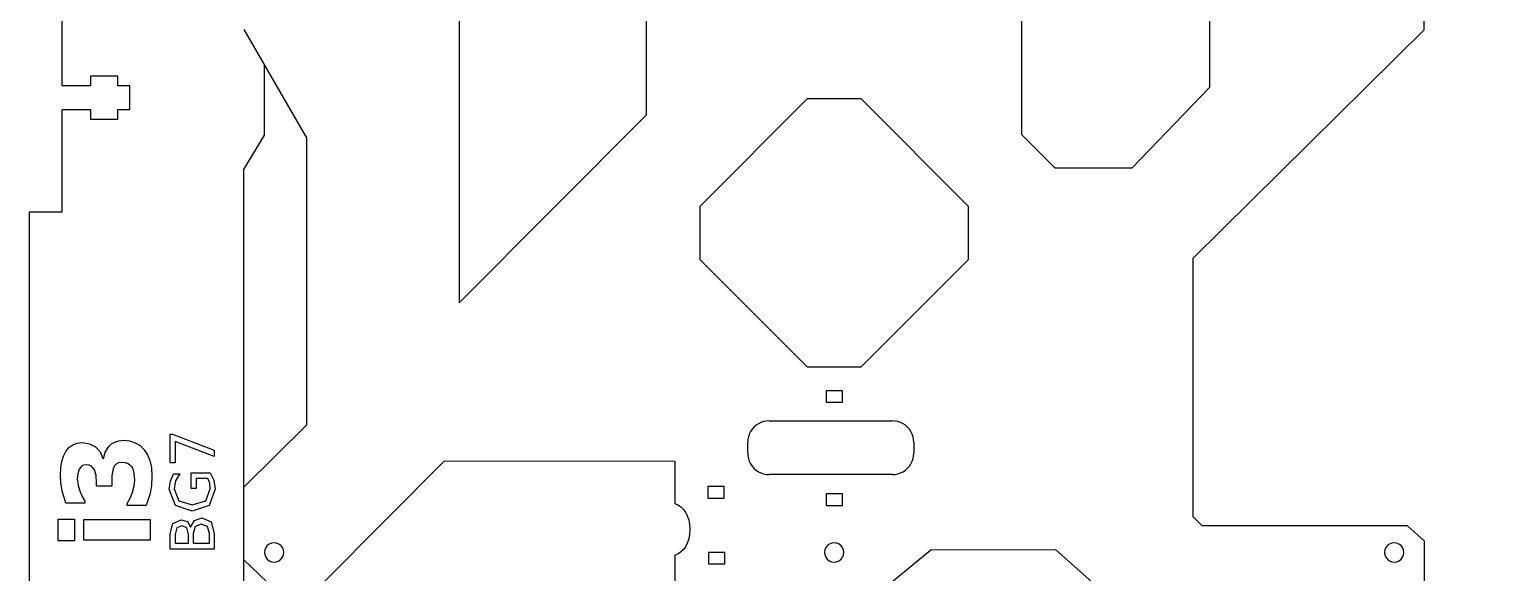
# Model space of a CAD drawing. Extents: x -217 to 602, y -128 to 416.
# Drawn here: x -217.3 to 56.3, y 102.3 to 203.5 of the extents above; entities that cross this region are included whole.
import ezdxf

# ---------------------------------------------------------------- set-up
doc = ezdxf.new("R2010")
doc.units = 0
doc.layers.add('Layer_1', color=7, linetype='CONTINUOUS')

msp = doc.modelspace()

# ---------------------------------------------------------------- linework, layer by layer
at = {"layer": 'Layer_1', "color": 4}
for points in [[(42.519637, 100.54068), (42.519637, 108.1729), (39.311905, 111.007315), (1.108617, 111.007315), (-0.582843, 112.724101), (-0.573953, 160.890657), (42.443496, 203.386183), (42.514924, 217.700212), (28.047084, 237.8526), (28.06492, 291.423966), (42.362668, 305.755973), (42.362668, 317.578149), (39.368657, 320.740223)], [(-177.349745, 203.457557), (-165.704128, 183.305169), (-165.647108, 129.773032), (-177.320959, 118.224047)], [(-162.399249, 100.579683), (-139.954931, 123.133359), (-97.087546, 123.090179), (-97.109842, 115.16363), (-96.550576, 114.940533), (-96.016171, 114.606297), (-95.532572, 114.151101), (-95.111229, 113.593289), (-94.763587, 112.917197), (-94.501098, 112.141227), (-94.335208, 111.283723), (-94.277366, 110.363058), (-94.335208, 109.442421), (-94.501098, 108.584917), (-94.763587, 107.808947), (-95.111229, 107.132855), (-95.532572, 106.575043), (-96.016171, 106.119847), (-96.550576, 105.785611), (-97.113739, 105.571715), (-97.118791, 97.590386)], [(-177.320959, 104.708566), (-173.074587, 100.579655)], [(-60.321832, 97.564421), (-49.445632, 106.554215), (-26.195458, 106.620932), (-15.843218, 97.3976)]]:
    msp.add_lwpolyline(points, dxfattribs=at)
at = {"layer": 'Layer_1', "color": 6}
for points in [[(-137.27752, 268.578585), (-137.27752, 152.579495), (-102.347497, 187.579227), (-102.347497, 233.578853), (-137.27752, 268.578585)], [(2.442631, 268.578585), (2.442631, 192.660102), (-11.994738, 177.610856), (-26.282005, 177.613678), (-32.487422, 183.824063), (-32.487422, 233.579333)], [(-92.36747, 170.579346), (-72.407472, 190.579193)], [(-72.407472, 190.579193), (-62.427446, 190.579193)], [(-62.427446, 190.579193), (-42.467421, 170.579346)], [(-92.36747, 160.579422), (-92.36747, 170.579346)], [(-42.467421, 170.579346), (-42.467421, 160.579422)], [(-72.407472, 140.579575), (-92.36747, 160.579422)], [(-42.467421, 160.579422), (-62.427446, 140.579575)], [(-82.317254, 150.509141), (-82.387443, 150.509141)], [(-52.447419, 150.509141), (-52.517665, 150.509141)], [(-62.427446, 140.579575), (-72.407472, 140.579575)]]:
    msp.add_lwpolyline(points, dxfattribs=at)
at = {"layer": 'Layer_1', "color": 2}
for points in [[(-211.18909, 192.980695), (-211.18909, 212.080536)], [(-200.809888, 194.78068), (-205.89971, 194.78068)], [(-205.89971, 194.78068), (-205.89971, 192.980695)], [(-200.809888, 192.980695), (-200.809888, 194.78068)], [(103.578773, 52.10474), (103.578773, 60.754682), (-173.518378, 60.754682), (-177.349263, 64.545124), (-177.349263, 177.370894), (-173.503985, 183.759888), (-173.503985, 196.815824)], [(-205.89971, 192.980695), (-211.18909, 192.980695)], [(-200.809888, 188.58071), (-198.561113, 188.58071), (-198.561113, 192.980695), (-200.809888, 192.980695)], [(-217.260847, 43.909317), (-217.278345, 169.482515), (-211.189118, 169.479692), (-211.189118, 188.579533)], [(-211.18909, 188.58071), (-205.89971, 188.58071)], [(-205.89971, 188.58071), (-205.89971, 186.780724)], [(-205.89971, 186.780724), (-200.809888, 186.780724)], [(-200.809888, 186.780724), (-200.809888, 188.58071)]]:
    msp.add_lwpolyline(points, dxfattribs=at)
at = {"layer": 'Layer_1', "color": 7}
for points in [[(-68.924066, 136.18783), (-68.924066, 134.053186)], [(-65.898567, 136.18783), (-68.924066, 136.18783)], [(-65.898567, 134.053186), (-65.898567, 136.18783)], [(-68.924066, 134.053186), (-65.898567, 134.053186)], [(-79.53031, 130.579652), (-80.051377, 130.545446), (-80.563525, 130.443366), (-81.057979, 130.275162), (-81.526298, 130.043768), (-81.960497, 129.753051), (-82.353068, 129.408062), (-82.697379, 129.014673), (-82.987475, 128.579684), (-83.218446, 128.110405), (-83.386284, 127.614964), (-83.488166, 127.101771), (-83.522343, 126.579688)], [(-79.53031, 130.579652), (-56.576302, 130.579652)], [(-53.409233, 129.014701), (-53.753516, 129.408091), (-54.146115, 129.753079), (-54.580286, 130.043768), (-55.048633, 130.275162), (-55.543087, 130.443366), (-56.055207, 130.545446), (-56.576302, 130.579652)], [(-53.119108, 128.579627), (-53.409233, 129.014701)], [(-83.522315, 124.579664), (-83.522315, 126.579688)], [(-52.888166, 128.110405), (-53.119108, 128.579627)], [(-52.584269, 126.579688), (-52.618446, 127.101771), (-52.7203, 127.614964), (-52.888166, 128.110405)], [(-52.584269, 126.579688), (-52.584269, 124.579664)], [(-83.522315, 124.579664), (-83.488166, 124.057609), (-83.386284, 123.544416), (-83.218446, 123.048947), (-82.987475, 122.579724), (-82.697379, 122.14465), (-82.353068, 121.751261), (-81.960497, 121.4063), (-81.526298, 121.115583), (-81.057979, 120.884189), (-80.563525, 120.716041), (-80.051377, 120.613962), (-79.53031, 120.579728)], [(-56.576302, 120.579728), (-56.055207, 120.613962), (-55.543087, 120.716041), (-55.048633, 120.884189), (-54.580286, 121.115612), (-54.146115, 121.406329), (-53.753516, 121.751289), (-53.409233, 122.144678), (-53.119108, 122.579724), (-52.888166, 123.048947), (-52.7203, 123.544444), (-52.618446, 124.057609), (-52.584269, 124.579692)], [(-56.576302, 120.579728), (-79.53031, 120.579728)], [(-87.918742, 118.335553), (-90.94424, 118.335553), (-90.94424, 116.200909), (-87.918742, 116.200909), (-87.918742, 118.335553)], [(-68.918209, 116.967396), (-68.918209, 114.832752)], [(-65.892711, 116.967396), (-68.918209, 116.967396)], [(-65.892711, 114.832752), (-65.892711, 116.967396)], [(-68.918209, 114.832752), (-65.892711, 114.832752)], [(-169.983717, 105.603578), (-169.922503, 106.06947), (-169.983717, 106.535334), (-170.163211, 106.969448), (-170.448678, 107.342208), (-170.820732, 107.628296), (-171.253971, 107.808128), (-171.718932, 107.869455), (-172.183865, 107.808128), (-172.617133, 107.628296), (-172.989158, 107.342208), (-173.274654, 106.969448), (-173.454119, 106.535334), (-173.515333, 106.06947), (-173.454119, 105.603578), (-173.274654, 105.169492), (-172.989158, 104.796676), (-172.617133, 104.510644), (-172.183865, 104.330784), (-171.718932, 104.269485), (-171.253971, 104.330784), (-170.820732, 104.510644), (-170.448678, 104.796676), (-170.163211, 105.169492), (-169.983717, 105.603578)], [(-66.501916, 107.618136), (-66.933123, 107.802794), (-67.397351, 107.869342), (-67.862961, 107.813208), (-68.298204, 107.638259), (-68.673418, 107.356403), (-68.963035, 106.986833), (-69.147354, 106.554751), (-69.213733, 106.089592), (-69.15774, 105.623079), (-68.983129, 105.186961), (-68.70181, 104.811013), (-68.332974, 104.520804), (-67.901766, 104.336146), (-67.437539, 104.269598), (-66.971929, 104.325704), (-66.536714, 104.500653), (-66.161499, 104.782537), (-65.871855, 105.152107), (-65.687564, 105.584161), (-65.621157, 106.049348), (-65.677178, 106.515861), (-65.851789, 106.951979), (-66.13308, 107.327927), (-66.501916, 107.618136)], [(35.312344, 106.98641), (35.132879, 106.552239), (35.071665, 106.086432), (35.132879, 105.620596), (35.312344, 105.186425), (35.597812, 104.813638), (35.969894, 104.527605), (36.403133, 104.347773), (36.868066, 104.286446), (37.332999, 104.347773), (37.766267, 104.527605), (38.138317, 104.813638), (38.423813, 105.186425), (38.603278, 105.620596), (38.664464, 106.086432), (38.604182, 106.505701), (38.604182, 106.552239)], [(37.332999, 107.82509), (36.868066, 107.886388), (36.403133, 107.82509), (35.969894, 107.645258), (35.597812, 107.359197), (35.312344, 106.98641)], [(37.332999, 107.82509), (37.766267, 107.645258)], [(38.603278, 106.552239), (38.423813, 106.98641), (38.138317, 107.359197), (37.766267, 107.645258)], [(-87.807052, 106.064842), (-90.832551, 106.064842), (-90.832551, 103.930197), (-87.807052, 103.930197), (-87.807052, 106.064842)]]:
    msp.add_lwpolyline(points, dxfattribs=at)
at = {"layer": 'Layer_1', "color": 1}
for points in [[(-211.505236, 120.490351), (-211.442074, 121.856324), (-211.252618, 123.026967), (-210.942315, 124.021541), (-210.516752, 124.859306), (-209.930548, 125.591108), (-209.204306, 126.113832), (-208.357216, 126.427483), (-207.408554, 126.532054), (-206.100172, 126.329817), (-204.964877, 125.723177), (-204.101333, 124.786383), (-203.60846, 123.593723), (-203.454706, 123.593723), (-203.158175, 124.732752), (-202.477229, 125.816723), (-201.987065, 126.26928), (-201.373373, 126.636589), (-200.633415, 126.880071), (-199.764396, 126.96123), (-198.619449, 126.849786), (-197.578811, 126.515547), (-196.664467, 125.966656), (-195.898403, 125.211443), (-195.287448, 124.266414), (-194.838546, 123.170026), (-194.562617, 121.870073), (-194.470641, 120.314284), (-194.550256, 118.535607), (-194.789129, 117.029299), (-195.50301, 114.800822), (-199.050515, 114.800822), (-199.050515, 115.196991), (-198.517849, 116.177818), (-198.06206, 117.315419), (-197.749019, 118.477824), (-197.64471, 119.532904), (-197.749019, 120.825984), (-197.915135, 121.468389), (-198.204836, 121.998022), (-198.880278, 122.597789), (-199.364939, 122.766981), (-200.017013, 122.823369), (-200.658137, 122.743602), (-201.131763, 122.504241), (-201.468115, 122.132814), (-201.697392, 121.656877), (-201.906068, 120.391294), (-201.928081, 119.092736), (-201.928081, 118.388399), (-204.805647, 118.388399), (-204.805647, 119.037708), (-204.871518, 120.41331), (-205.135141, 121.480776), (-205.717225, 122.168577), (-206.156588, 122.354305), (-206.727637, 122.416207), (-207.176596, 122.358425), (-207.534933, 122.185112), (-208.023629, 121.612845), (-208.287253, 120.688437), (-208.353152, 119.786049), (-208.210376, 118.553474), (-207.847918, 117.331954), (-207.392129, 116.363517), (-206.969275, 115.615177), (-206.969275, 115.274032), (-210.472867, 115.274032), (-211.170294, 117.557537), (-211.4215, 119.00882), (-211.505264, 120.490351)], [(-191.074322, 122.786071), (-191.074322, 128.077737), (-190.600274, 128.077737), (-182.844694, 125.09015), (-182.844694, 123.927087), (-190.13726, 126.738283), (-190.13726, 122.786071), (-191.074322, 122.786071)], [(-184.018767, 119.826045), (-186.229131, 119.826045), (-186.229131, 118.007033), (-187.144152, 118.007033), (-187.144152, 120.928476), (-183.610871, 120.928476), (-182.91635, 119.506338), (-182.684815, 117.847182), (-183.809301, 114.826521), (-186.951225, 113.740628), (-190.093148, 114.826521), (-191.223166, 117.847182), (-191.024708, 119.374046), (-190.440423, 120.713501), (-189.255315, 120.713501), (-190.043562, 119.401608), (-190.308145, 117.940888), (-189.464781, 115.66988), (-186.951225, 114.914715), (-184.443201, 115.66988), (-183.599836, 117.940888), (-183.699065, 118.99371), (-184.018767, 119.826045)], [(-208.902244, 112.302698), (-208.902244, 108.230886), (-211.900601, 108.230886), (-211.900601, 112.302698), (-208.902244, 112.302698)], [(-194.811086, 108.340936), (-207.144959, 108.340936), (-207.144959, 112.192645), (-194.811086, 112.192645), (-194.811086, 108.340936)], [(-191.074322, 106.674046), (-191.074322, 109.518319), (-190.545156, 111.480644), (-189.040347, 112.169664), (-187.838701, 111.816886), (-187.281961, 110.7806), (-186.543329, 112.053908), (-185.148756, 112.511418), (-183.445517, 111.761765), (-182.844694, 109.62856), (-182.844694, 106.674046), (-191.074322, 106.674046)], [(-190.159301, 107.787503), (-187.67885, 107.787503), (-187.67885, 109.435636), (-187.982013, 110.648308), (-188.919076, 111.050698), (-189.850635, 110.648308), (-190.159301, 109.435636), (-190.159301, 107.787503)], [(-186.774836, 107.787503), (-183.759687, 107.787503), (-183.759687, 109.57344), (-184.129003, 110.901868), (-185.270027, 111.337328), (-186.40552, 110.901868), (-186.774836, 109.57344), (-186.774836, 107.787503)]]:
    msp.add_lwpolyline(points, dxfattribs=at)

doc.saveas('drawing.dxf')
